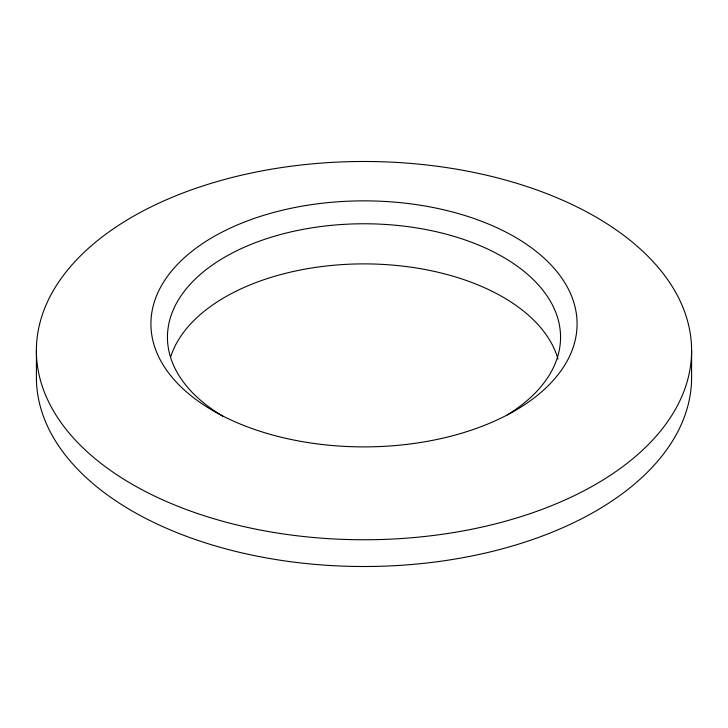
<?xml version="1.0" encoding="UTF-8"?>
<svg xmlns="http://www.w3.org/2000/svg" width="728" height="728" viewBox="0 0 728 728"><rect width="100%" height="100%" fill="white"/><g stroke="black" fill="none" stroke-linecap="round" stroke-linejoin="round"><path stroke-width="1.09" d="M691.6 350.623A327.6 189.134 0 0 1 200.2 514.423A327.6 189.134 0 0 1 200.2 186.823A327.6 189.134 0 0 1 691.6 350.623L691.6 377.377A327.6 189.134 0 0 1 364 566.511A327.6 189.134 0 0 1 36.4 377.377L36.4 350.623M223.232 416.452A196.56 113.486 0 0 1 224.743 257.166A196.56 113.486 0 0 1 500.637 255.674A196.56 113.486 0 0 1 507.307 414.924M170.525 357.348A196.56 113.486 0 0 1 365.483 263.891A196.56 113.486 0 0 1 557.976 359.041M215.879 412.312A213.086 123.023 0 0 0 570.716 353.717A213.086 123.023 0 0 0 305.405 205.596A213.086 123.023 0 0 0 215.879 412.312"/></g></svg>
